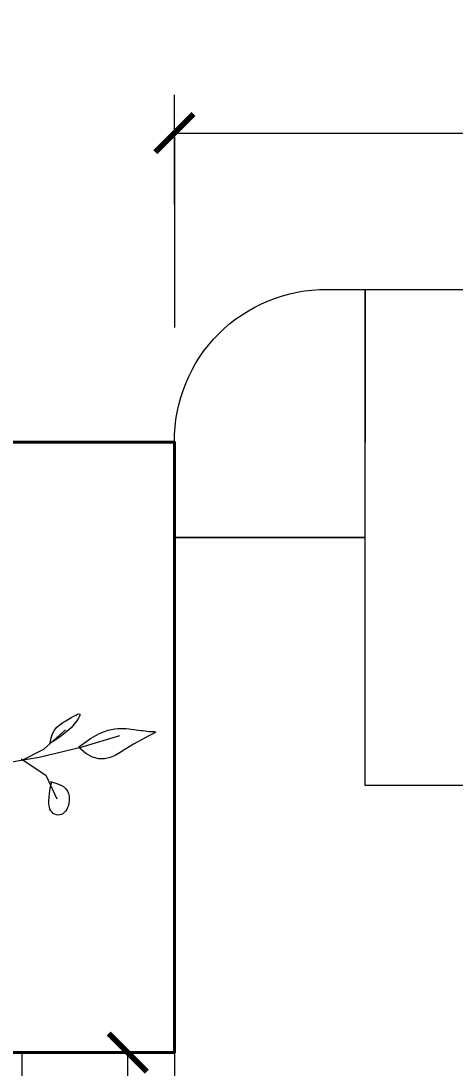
# Model space of a CAD drawing. Header units: centimetres. Extents: x -26724 to 60145, y -23645 to 6771.
# Drawn here: x -19205.2 to -19148.3, y 5338.4 to 5475.6 of the extents above; entities that cross this region are included whole.
import ezdxf

# ---------------------------------------------------------------- set-up
doc = ezdxf.new("R2010")
doc.units = ezdxf.units.CM
for name, pattern in [('AUSGEZOGEN', [0]), ('DALEKOVOD_VN', [5, 2.5, -2.5]), ('PUNKT2_S9', [0.35, 0.15, -0.1, 0, -0.1])]:
    doc.linetypes.add(name, pattern=pattern)
doc.layers.add('3.IZGLED 2', color=7, linetype='Continuous', lineweight=9, true_color=0x4a4a4a)
for name, color, linetype, lineweight in [('4.KOTE', 88, 'Continuous', 15), ('Moebel', 252, 'PUNKT2_S9', 13), ('namjestaj', 150, 'Continuous', 5), ('zid', 7, 'Continuous', 40)]:
    doc.layers.add(name, color=color, linetype=linetype, lineweight=lineweight)
doc.styles.get("Standard").update_dxf_attribs({"font": 'calibri.ttf'})
doc.dimstyles.new('ja 1 50', dxfattribs={"dimtxt": 10, "dimasz": 5, "dimexe": 5, "dimexo": 5, "dimgap": 1, "dimtad": 1, "dimdec": 0, "dimtxsty": 'Standard', "dimblk": 'ARCHTICK', "dimcen": 2.5, "dimclrd": 256, "dimclrt": 7, "dimadec": 0, "dimazin": 0, "dimtfac": 1, "dimtdec": 0, "dimtix": 1, "dimtmove": 1, "dimatfit": 3, "dimldrblk": 'ARCHTICK', "dimfxl": 10, "dimfxlon": 1, "dimlwd": 0, "dimlwe": 9, "dimarcsym": 0})

# ---------------------------------------------------------------- blocks, each defined once
blk = doc.blocks.new('ggggt')
at = {"layer": 'Moebel', "color": 91, "linetype": 'AUSGEZOGEN', "lineweight": 18, "transparency": 33554687}
for p, q in [((1617.23, 1994.87, 13.5), (1617.55, 1995.05, 13.5)), ((1617.55, 1995.05, 13.5), (1617.83, 1995.2, 13.5)), ((1617.83, 1995.2, 13.5), (1618.06, 1995.3, 13.5)), ((1618.06, 1995.3, 13.5), (1618.23, 1995.35, 13.5)), ((1618.32, 1995.06, 13.5), (1618.18, 1994.79, 13.5)), ((1618.23, 1995.35, 13.5), (1618.34, 1995.33, 13.5)), ((1618.37, 1995.24, 13.5), (1618.32, 1995.06, 13.5)), ((1618.34, 1995.33, 13.5), (1618.37, 1995.24, 13.5)), ((1615.03, 1993.2, 13.5), (1615.35, 1993.59, 13.5)), ((1615.35, 1993.59, 13.5), (1615.71, 1993.92, 13.5)), ((1615.71, 1993.92, 13.5), (1616.1, 1994.2, 13.5)), ((1616.1, 1994.2, 13.5), (1616.49, 1994.45, 13.5)), ((1616.49, 1994.45, 13.5), (1616.87, 1994.67, 13.5)), ((1616.87, 1994.67, 13.5), (1617.23, 1994.87, 13.5)), ((1617.62, 1994.01, 13.5), (1617.19, 1993.54, 13.5)), ((1617.95, 1994.43, 13.5), (1617.62, 1994.01, 13.5)), ((1618.18, 1994.79, 13.5), (1617.95, 1994.43, 13.5)), ((1613.62, 1990.71, 13.5), (1616.45, 1993.25, 13.5)), ((1614.47, 1991.56, 13.5), (1614.57, 1992.2, 13.5)), ((1614.57, 1992.2, 13.5), (1614.76, 1992.74, 13.5)), ((1614.76, 1992.74, 13.5), (1615.03, 1993.2, 13.5)), ((1615.99, 1992.5, 13.5), (1615.22, 1991.95, 13.5)), ((1616.65, 1993.03, 13.5), (1615.99, 1992.5, 13.5)), ((1617.19, 1993.54, 13.5), (1616.65, 1993.03, 13.5)), ((1618.66, 1991.04, 13.5), (1623.58, 1992.53, 13.5)), ((1619.75, 1992.12, 13.5), (1620.43, 1992.52, 13.5)), ((1620.43, 1992.52, 13.5), (1621.02, 1992.83, 13.5)), ((1621.02, 1992.83, 13.5), (1621.56, 1993.05, 13.5)), ((1621.56, 1993.05, 13.5), (1622.05, 1993.21, 13.5)), ((1622.05, 1993.21, 13.5), (1622.49, 1993.32, 13.5)), ((1622.49, 1993.32, 13.5), (1622.91, 1993.39, 13.5)), ((1622.91, 1993.39, 13.5), (1623.31, 1993.43, 13.5)), ((1623.31, 1993.43, 13.5), (1623.69, 1993.45, 13.5)), ((1623.69, 1993.45, 13.5), (1624.06, 1993.45, 13.5)), ((1624.06, 1993.45, 13.5), (1624.41, 1993.43, 13.5)), ((1624.41, 1993.43, 13.5), (1624.75, 1993.4, 13.5)), ((1624.75, 1993.4, 13.5), (1625.08, 1993.36, 13.5)), ((1625.08, 1993.36, 13.5), (1625.4, 1993.32, 13.5)), ((1625.4, 1993.32, 13.5), (1625.72, 1993.27, 13.5)), ((1625.72, 1993.27, 13.5), (1626.02, 1993.23, 13.5)), ((1626.02, 1993.23, 13.5), (1626.32, 1993.19, 13.5)), ((1626.32, 1993.19, 13.5), (1626.6, 1993.15, 13.5)), ((1626.9, 1992.2, 13.5), (1626.44, 1991.96, 13.5)), ((1626.6, 1993.15, 13.5), (1626.88, 1993.12, 13.5)), ((1626.88, 1993.12, 13.5), (1627.13, 1993.09, 13.5)), ((1627.3, 1992.41, 13.5), (1626.9, 1992.2, 13.5)), ((1627.13, 1993.09, 13.5), (1627.37, 1993.06, 13.5)), ((1627.64, 1992.59, 13.5), (1627.3, 1992.41, 13.5)), ((1627.37, 1993.06, 13.5), (1627.59, 1993.05, 13.5)), ((1627.59, 1993.05, 13.5), (1627.79, 1993.03, 13.5)), ((1627.91, 1992.73, 13.5), (1627.64, 1992.59, 13.5)), ((1627.79, 1993.03, 13.5), (1627.96, 1993.03, 13.5)), ((1628.1, 1992.83, 13.5), (1627.91, 1992.73, 13.5)), ((1627.96, 1993.03, 13.5), (1628.1, 1993.02, 13.5)), ((1628.1, 1993.02, 13.5), (1628.21, 1993.01, 13.5)), ((1628.22, 1992.91, 13.5), (1628.1, 1992.83, 13.5)), ((1628.21, 1993.01, 13.5), (1628.27, 1992.99, 13.5)), ((1628.27, 1992.96, 13.5), (1628.22, 1992.91, 13.5)), ((1628.27, 1992.99, 13.5), (1628.27, 1992.96, 13.5)), ((1613.03, 1989.69, 13.5), (1618.66, 1991.04, 13.5)), ((1615.22, 1991.95, 13.5), (1614.33, 1991.42, 13.5)), ((1618.15, 1990.99, 13.5), (1619, 1991.61, 13.5)), ((1619.12, 1990.16, 13.5), (1618.15, 1990.99, 13.5)), ((1618.15, 1990.99, 13.5), (1618.15, 1990.99, 13.5)), ((1619, 1991.61, 13.5), (1619.75, 1992.12, 13.5)), ((1624.82, 1991.04, 13.5), (1624.22, 1990.67, 13.5)), ((1625.39, 1991.37, 13.5), (1624.82, 1991.04, 13.5)), ((1625.94, 1991.68, 13.5), (1625.39, 1991.37, 13.5)), ((1626.44, 1991.96, 13.5), (1625.94, 1991.68, 13.5)), ((1606.74, 1988.63, 13.5), (1613.03, 1989.69, 13.5)), ((1610.65, 1989.44, 13.5), (1613.91, 1987.32, 13.5)), ((1610.79, 1989.3, 13.5), (1613.62, 1990.71, 13.5)), ((1620.01, 1989.66, 13.5), (1619.12, 1990.16, 13.5)), ((1620.83, 1989.44, 13.5), (1620.01, 1989.66, 13.5)), ((1622.3, 1989.61, 13.5), (1621.59, 1989.44, 13.5)), ((1622.97, 1989.91, 13.5), (1622.3, 1989.61, 13.5)), ((1623.61, 1990.28, 13.5), (1622.97, 1989.91, 13.5)), ((1624.22, 1990.67, 13.5), (1623.61, 1990.28, 13.5)), ((1621.59, 1989.44, 13.5), (1620.83, 1989.44, 13.5)), ((1613.91, 1987.32, 13.5), (1615.32, 1984.2, 13.5)), ((1614.38, 1984.93, 13.5), (1614.48, 1985.58, 13.5)), ((1614.47, 1986.47, 13.5), (1615.19, 1986.28, 13.5)), ((1614.48, 1985.58, 13.5), (1614.62, 1986.32, 13.5)), ((1615.19, 1986.28, 13.5), (1615.76, 1986.06, 13.5)), ((1615.76, 1986.06, 13.5), (1616.19, 1985.81, 13.5)), ((1616.19, 1985.81, 13.5), (1616.51, 1985.53, 13.5)), ((1616.51, 1985.53, 13.5), (1616.73, 1985.22, 13.5)), ((1614.29, 1983.9, 13.5), (1614.32, 1984.38, 13.5)), ((1614.32, 1984.38, 13.5), (1614.38, 1984.93, 13.5)), ((1616.73, 1985.22, 13.5), (1616.87, 1984.91, 13.5)), ((1616.87, 1984.91, 13.5), (1616.94, 1984.58, 13.5)), ((1616.94, 1984.58, 13.5), (1616.96, 1984.26, 13.5)), ((1616.96, 1984.26, 13.5), (1616.95, 1983.94, 13.5)), ((1614.3, 1983.5, 13.5), (1614.29, 1983.9, 13.5)), ((1614.35, 1983.16, 13.5), (1614.3, 1983.5, 13.5)), ((1614.43, 1982.88, 13.5), (1614.35, 1983.16, 13.5)), ((1614.55, 1982.65, 13.5), (1614.43, 1982.88, 13.5)), ((1614.7, 1982.45, 13.5), (1614.55, 1982.65, 13.5)), ((1616.48, 1982.6, 13.5), (1616.31, 1982.41, 13.5)), ((1616.62, 1982.82, 13.5), (1616.48, 1982.6, 13.5)), ((1616.74, 1983.06, 13.5), (1616.62, 1982.82, 13.5)), ((1616.84, 1983.34, 13.5), (1616.74, 1983.06, 13.5)), ((1616.91, 1983.63, 13.5), (1616.84, 1983.34, 13.5)), ((1616.95, 1983.94, 13.5), (1616.91, 1983.63, 13.5)), ((1614.87, 1982.3, 13.5), (1614.7, 1982.45, 13.5)), ((1615.07, 1982.19, 13.5), (1614.87, 1982.3, 13.5)), ((1615.28, 1982.12, 13.5), (1615.07, 1982.19, 13.5)), ((1615.49, 1982.09, 13.5), (1615.28, 1982.12, 13.5)), ((1615.71, 1982.11, 13.5), (1615.49, 1982.09, 13.5)), ((1615.93, 1982.17, 13.5), (1615.71, 1982.11, 13.5)), ((1616.13, 1982.27, 13.5), (1615.93, 1982.17, 13.5)), ((1616.31, 1982.41, 13.5), (1616.13, 1982.27, 13.5))]:
    blk.add_line(p, q, dxfattribs=at)
blk = doc.blocks.new('_ArchTick')
at = {"color": 0, "linetype": 'ByBlock', "const_width": 0.15}
blk.add_lwpolyline([(-0.5, -0.5), (0.5, 0.5)], dxfattribs=at)
blk = doc.blocks.new('*D2937')
at = {"layer": '4.KOTE', "color": 0, "lineweight": 9, "transparency": 16777216}
for p, q in [((-19295.07, 5897.75), (-19295.07, 5884.44)), ((-19200.07, 5879.44), (-19200.07, 5894.44))]:
    blk.add_line(p, q, dxfattribs=at)
at = {"layer": '4.KOTE', "lineweight": 0, "transparency": 16777216}
blk.add_line((-19200.07, 5889.44), (-19295.07, 5889.44), dxfattribs=at)
at = {"layer": 'Defpoints', "color": 0, "lineweight": 50, "transparency": 16777216}
for p in [(-19295.07, 5910.46, 13.5), (-19295.07, 5889.44), (-19200.07, 3696.58, 13.5)]:
    blk.add_point(p, dxfattribs=at)
at = {"layer": '4.KOTE', "lineweight": 0, "transparency": 16777216, "xscale": 5, "yscale": 5, "zscale": 5, "rotation": 180}
blk.add_blockref('_ArchTick', (-19295.07, 5889.44), dxfattribs=at)
at = {"layer": '4.KOTE', "lineweight": 0, "transparency": 16777216, "xscale": 5, "yscale": 5, "zscale": 5}
blk.add_blockref('_ArchTick', (-19200.07, 5889.44), dxfattribs=at)
at = {"layer": '4.KOTE', "color": 7, "transparency": 16777216, "insert": (-19247.57, 5895.56), "char_height": 10, "attachment_point": 5}
blk.add_mtext('95', dxfattribs=at)
blk = doc.blocks.new('*D3046')
at = {"layer": '4.KOTE', "color": 0, "lineweight": 9, "transparency": 16777216}
for p, q in [((-19185.07, 5451.57), (-19185.07, 5465.95)), ((-18910.07, 5451.36), (-18910.07, 5465.95))]:
    blk.add_line(p, q, dxfattribs=at)
at = {"layer": '4.KOTE', "lineweight": 0, "transparency": 16777216}
blk.add_line((-19185.07, 5460.95), (-18910.07, 5460.95), dxfattribs=at)
at = {"layer": 'Defpoints', "color": 0, "lineweight": 50, "transparency": 16777216}
for p in [(-18910.07, 5460.95), (-19185.07, 5420.46, 13.5), (-18910.07, 5409.32, 13.5)]:
    blk.add_point(p, dxfattribs=at)
at = {"layer": '4.KOTE', "lineweight": 0, "transparency": 16777216, "xscale": 5, "yscale": 5, "zscale": 5, "rotation": 180}
blk.add_blockref('_ArchTick', (-19185.07, 5460.95), dxfattribs=at)
at = {"layer": '4.KOTE', "lineweight": 0, "transparency": 16777216, "xscale": 5, "yscale": 5, "zscale": 5}
blk.add_blockref('_ArchTick', (-18910.07, 5460.95), dxfattribs=at)
at = {"layer": '4.KOTE', "color": 7, "transparency": 16777216, "insert": (-19047.57, 5467.08), "char_height": 10, "attachment_point": 5}
blk.add_mtext('275', dxfattribs=at)
blk = doc.blocks.new('*D3049')
at = {"layer": '4.KOTE', "color": 0, "lineweight": 9, "transparency": 16777216}
for p, q in [((-19200.72, 5340.46), (-19186.17, 5340.46)), ((-19200.44, 4777.46), (-19186.17, 4777.46))]:
    blk.add_line(p, q, dxfattribs=at)
at = {"layer": '4.KOTE', "lineweight": 0, "transparency": 16777216}
blk.add_line((-19191.17, 4777.46), (-19191.17, 5340.46), dxfattribs=at)
at = {"layer": 'Defpoints', "color": 0, "lineweight": 50, "transparency": 16777216}
for p in [(-19240.07, 5340.46, 13.5), (-19191.17, 5340.46), (-19227.74, 4777.46, 13.5)]:
    blk.add_point(p, dxfattribs=at)
at = {"layer": '4.KOTE', "lineweight": 0, "transparency": 16777216, "xscale": 5, "yscale": 5, "zscale": 5}
for p, rotation in [((-19191.17, 5340.46), 90), ((-19191.17, 4777.46), 270)]:
    blk.add_blockref('_ArchTick', p, dxfattribs=dict(at, rotation=rotation))
at = {"layer": '4.KOTE', "color": 7, "transparency": 16777216, "insert": (-19197.29, 5058.96), "char_height": 10, "attachment_point": 5, "rotation": 90}
blk.add_mtext('563', dxfattribs=at)

msp = doc.modelspace()

# ---------------------------------------------------------------- linework, layer by layer
at = {"layer": '3.IZGLED 2', "color": 32, "linetype": 'DALEKOVOD_VN', "ltscale": 10, "true_color": 0xcd6928}
for p, q in [((-19185.07, 5910.46, 13.5), (-19185.07, 5340.46, 13.5)), ((-19185.07, 5342.46, 13.5), (-19185.07, 4777.46, 13.5))]:
    msp.add_line(p, q, dxfattribs=at)
at = {"layer": 'Moebel', "color": 252, "linetype": 'AUSGEZOGEN', "lineweight": 18, "transparency": 33554687}
msp.add_line((-19185.07, 5407.96, 13.5), (-19160.07, 5407.96, 13.5), dxfattribs=at)
at = {"layer": 'namjestaj'}
for p, q in [((-19160.07, 5407.96, 13.5), (-19185.07, 5407.96, 13.5)), ((-19205.07, 5340.47, 13.5), (-19205.07, 4777.46, 13.5))]:
    msp.add_line(p, q, dxfattribs=at)
at = {"layer": 'namjestaj', "elevation": 13.5}
msp.add_lwpolyline([(-19185.07, 5420.46, -0.419151), (-19165.07, 5440.46), (-19160.07, 5440.46), (-19160.07, 5420.46)], format="xyb", dxfattribs=at)
msp.add_lwpolyline([(-19160.07, 5440.46), (-18980.07, 5440.46), (-18980.07, 5375.46), (-19160.07, 5375.46), (-19160.07, 5440.46)], dxfattribs=at)
at = {"layer": 'zid', "color": 32, "ltscale": 12, "true_color": 0xcd6928, "elevation": 13.5}
msp.add_lwpolyline([(-19215.07, 5420.46), (-19185.07, 5420.46), (-19185.07, 5340.46), (-19215.07, 5340.46)], close=True, dxfattribs=at)

# ---------------------------------------------------------------- block references
msp.add_blockref('ggggt', (-20815.8, 3389.5, 13.5))

# ---------------------------------------------------------------- dimensions: what is measured, and where the dimension line sits
at = {"layer": '4.KOTE'}
for base, p1, p2, picture, middle in [((-19295.07, 5889.44), (-19200.07, 3696.58, 13.5), (-19295.07, 5910.46, 13.5), '*D2937', (-19247.57, 5895.56)), ((-18910.07, 5460.95), (-19185.07, 5420.46, 13.5), (-18910.07, 5409.32, 13.5), '*D3046', (-19047.57, 5467.08))]:
    dim = msp.add_linear_dim(base=base, p1=p1, p2=p2, dimstyle='ja 1 50', dxfattribs=at)
    dim.commit()
    dim.dimension.update_dxf_attribs({"geometry": picture, "text_midpoint": middle})
dim = msp.add_linear_dim(base=(-19191.17, 5340.46), p1=(-19227.74, 4777.46, 13.5), p2=(-19240.07, 5340.46, 13.5), angle=90, dimstyle='ja 1 50', dxfattribs=at)
dim.commit()
dim.dimension.update_dxf_attribs({"geometry": '*D3049', "text_midpoint": (-19197.29, 5058.96)})

doc.saveas('drawing.dxf')
